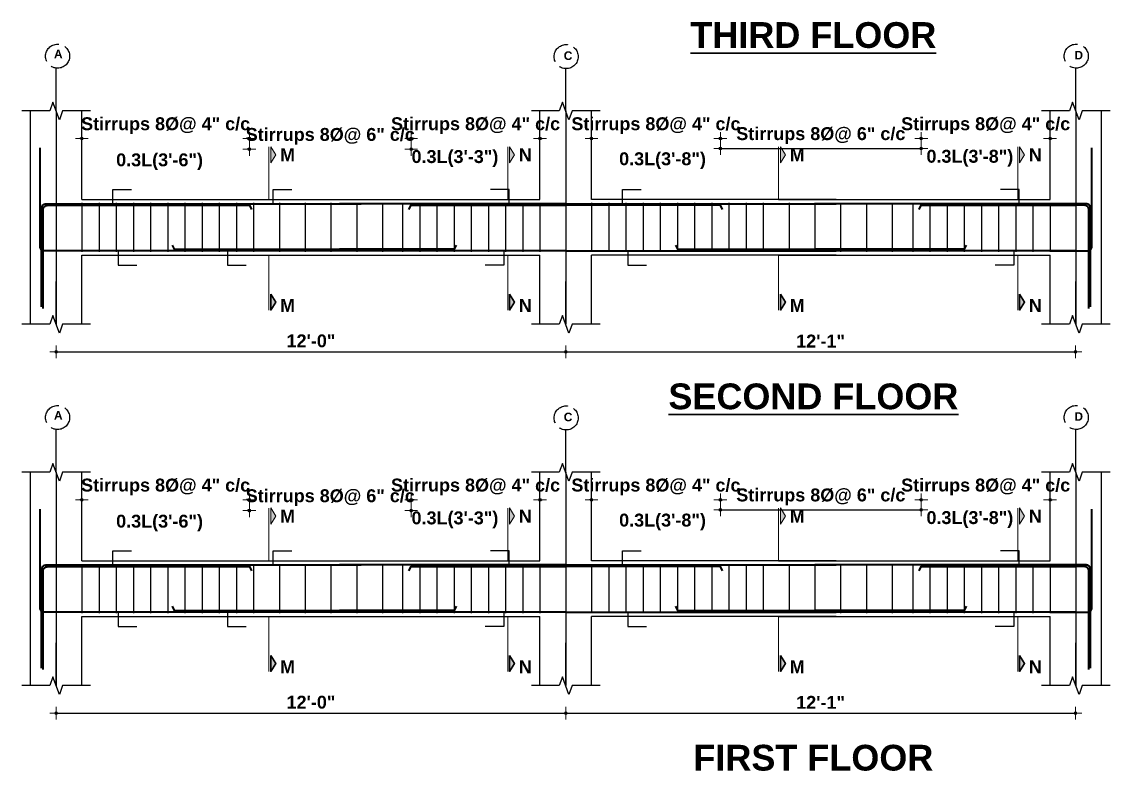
# Model space of a CAD drawing. Header units: inches. Extents: x -12073856 to 12321241, y -1226296 to 1319224.
# Drawn here: x 125671 to 126178, y 45756 to 46102 of the extents above; entities that cross this region are included whole.
import ezdxf
from ezdxf.enums import TextEntityAlignment as Align

# ---------------------------------------------------------------- set-up
doc = ezdxf.new("R2010")
doc.units = ezdxf.units.IN
doc.header["$MEASUREMENT"] = 0
doc.header["$PDMODE"] = 35
doc.linetypes.add('ACAD_ISO02W100', pattern=[15, 12, -3])
for name, color, linetype, lineweight in [('BAR', 5, 'Continuous', 40), ('Dimension', 130, 'Continuous', 9), ('Hatch', 9, 'Continuous', 9), ('HATCH1', 4, 'ACAD_ISO02W100', 13), ('TEXT', 255, 'Continuous', 35)]:
    doc.layers.add(name, color=color, linetype=linetype, lineweight=lineweight)
doc.layers.add('STIRRUP', color=10, linetype='Continuous')
doc.styles.add('1.8 str', font='times.ttf', dxfattribs={"width": 0.8, "height": 6})
doc.styles.add('STYLE1', font='arialbd.ttf')
doc.dimstyles.new('1.4', dxfattribs={"dimscale": 0, "dimtxt": 6, "dimasz": 0.5, "dimexe": 2, "dimexo": 9, "dimgap": 2, "dimtad": 1, "dimdec": 0, "dimlfac": 0.5, "dimzin": 3, "dimdsep": 46, "dimlunit": 4, "dimtxsty": '1.8 str', "dimblk": 'DIM', "dimcen": 3, "dimdle": 3, "dimse1": 1, "dimse2": 1, "dimclrd": 256, "dimclre": 256, "dimclrt": 7, "dimadec": 1, "dimazin": 2, "dimtfac": 1, "dimtdec": 0, "dimtix": 1, "dimtofl": 0, "dimtmove": 2, "dimatfit": 3, "dimldrblk": 'ARROW', "dimfxl": 2, "dimfrac": 2, "dimtolj": 2, "dimtzin": 0, "dimarcsym": 0})

# ---------------------------------------------------------------- blocks, each defined once
blk = doc.blocks.new('DIM')
at = {"layer": 'Dimension'}
h = blk.add_hatch(color=256, dxfattribs=at)
h.paths.add_polyline_path([(0, 1.3), (0, 0), (1.3, 0, 0.414214)])
h.paths.add_polyline_path([(1.3, 0), (0, 0), (0, -1.3, 0.414214)])
h.paths.add_polyline_path([(0, 0), (-1.3, 0, 0.414214), (0, -1.3)])
h.paths.add_polyline_path([(0, 1.3, 0.414214), (-1.3, 0), (0, 0)])
for p, q in [((-6, 0), (6, 0)), ((0, 6), (0, -6))]:
    blk.add_line(p, q, dxfattribs=at)
blk.add_circle((0, 0), 1.28, dxfattribs=at)
blk = doc.blocks.new('*D958')
at = {"layer": 'Defpoints', "color": 0, "ltscale": 10, "transparency": 16777216}
for p in [(125777.27, 45879.11), (125699.27, 45867.14), (125777.27, 45862.57)]:
    blk.add_point(p, dxfattribs=at)
at = {"layer": 'Dimension', "lineweight": -2, "ltscale": 10, "transparency": 16777216}
for p, q in [((125698.77, 45879.11), (125698.27, 45879.11)), ((125777.77, 45879.11), (125778.27, 45879.11))]:
    blk.add_line(p, q, dxfattribs=at)
at = {"layer": 'Dimension', "lineweight": -2, "ltscale": 10, "transparency": 16777216, "xscale": 0.5, "yscale": 0.5, "zscale": 0.5}
blk.add_blockref('DIM', (125699.27, 45879.11), dxfattribs=at)
at = {"layer": 'Dimension', "lineweight": -2, "ltscale": 10, "transparency": 16777216, "xscale": 0.5, "yscale": 0.5, "zscale": 0.5, "rotation": 180}
blk.add_blockref('DIM', (125777.27, 45879.11), dxfattribs=at)
at = {"layer": 'Dimension', "color": 7, "ltscale": 10, "transparency": 16777216, "insert": (125738.27, 45885.14), "char_height": 6, "attachment_point": 5, "style": 'STYLE1'}
blk.add_mtext('\\A2;Stirrups 8%%C@ 4" c/c', dxfattribs=at)
blk = doc.blocks.new('ARROW')
at = {"layer": 'Hatch'}
h = blk.add_hatch(color=256, dxfattribs=at)
h.dxf.hatch_style = 1
h.paths.add_polyline_path([(12191115.8, -1270860.1), (12191485.4, -1270660.1), (12191115.8, -1270660.1)])
for p, q in [((12191115.8, -1270860.1), (12191115.8, -1270060.1)), ((12191015.8, -1270160.1), (12196382.9, -1270160.1)), ((12191485.4, -1270660.1), (12190746.1, -1270660.1)), ((12190746.1, -1270660.1), (12191115.8, -1270860.1)), ((12191485.4, -1270660.1), (12191115.8, -1270860.1))]:
    blk.add_line(p, q, dxfattribs=at)
blk = doc.blocks.new('*D959')
at = {"layer": 'Defpoints', "color": 0, "ltscale": 10, "transparency": 16777216}
for p in [(125852.62, 45874.13), (125777.27, 45857.59), (125852.62, 45843.08)]:
    blk.add_point(p, dxfattribs=at)
at = {"layer": 'Dimension', "lineweight": -2, "ltscale": 10, "transparency": 16777216}
for p, q in [((125776.77, 45874.13), (125776.27, 45874.13)), ((125853.12, 45874.13), (125853.62, 45874.13))]:
    blk.add_line(p, q, dxfattribs=at)
at = {"layer": 'Dimension', "lineweight": -2, "ltscale": 10, "transparency": 16777216, "xscale": 0.5, "yscale": 0.5, "zscale": 0.5}
blk.add_blockref('DIM', (125777.27, 45874.13), dxfattribs=at)
at = {"layer": 'Dimension', "lineweight": -2, "ltscale": 10, "transparency": 16777216, "xscale": 0.5, "yscale": 0.5, "zscale": 0.5, "rotation": 180}
blk.add_blockref('DIM', (125852.62, 45874.13), dxfattribs=at)
at = {"layer": 'Dimension', "color": 7, "ltscale": 10, "transparency": 16777216, "insert": (125814.95, 45880.16), "char_height": 6, "attachment_point": 5, "style": 'STYLE1'}
blk.add_mtext('\\A2;Stirrups 8%%C@ 6" c/c', dxfattribs=at)
blk = doc.blocks.new('*D960')
at = {"layer": 'Defpoints', "color": 0, "ltscale": 10, "transparency": 16777216}
for p in [(125912.62, 45879.11), (125912.62, 45865.57), (125852.62, 45848.06)]:
    blk.add_point(p, dxfattribs=at)
at = {"layer": 'Dimension', "lineweight": -2, "ltscale": 10, "transparency": 16777216}
for p, q in [((125852.12, 45879.11), (125851.62, 45879.11)), ((125913.12, 45879.11), (125913.62, 45879.11))]:
    blk.add_line(p, q, dxfattribs=at)
at = {"layer": 'Dimension', "lineweight": -2, "ltscale": 10, "transparency": 16777216, "xscale": 0.5, "yscale": 0.5, "zscale": 0.5}
blk.add_blockref('DIM', (125852.62, 45879.11), dxfattribs=at)
at = {"layer": 'Dimension', "lineweight": -2, "ltscale": 10, "transparency": 16777216, "xscale": 0.5, "yscale": 0.5, "zscale": 0.5, "rotation": 180}
blk.add_blockref('DIM', (125912.62, 45879.11), dxfattribs=at)
at = {"layer": 'Dimension', "color": 7, "ltscale": 10, "transparency": 16777216, "insert": (125882.62, 45885.14), "char_height": 6, "attachment_point": 5, "style": 'STYLE1'}
blk.add_mtext('\\A2;Stirrups 8%%C@ 4" c/c', dxfattribs=at)
blk = doc.blocks.new('*D961')
at = {"layer": 'Defpoints', "color": 0, "ltscale": 10, "transparency": 16777216}
for p in [(125936.62, 45879.11), (125936.62, 45865.57), (125996.62, 45848.06)]:
    blk.add_point(p, dxfattribs=at)
at = {"layer": 'Dimension', "lineweight": -2, "ltscale": 10, "transparency": 16777216}
for p, q in [((125936.12, 45879.11), (125935.62, 45879.11)), ((125997.12, 45879.11), (125997.62, 45879.11))]:
    blk.add_line(p, q, dxfattribs=at)
at = {"layer": 'Dimension', "lineweight": -2, "ltscale": 10, "transparency": 16777216, "xscale": 0.5, "yscale": 0.5, "zscale": 0.5}
blk.add_blockref('DIM', (125936.62, 45879.11), dxfattribs=at)
at = {"layer": 'Dimension', "lineweight": -2, "ltscale": 10, "transparency": 16777216, "xscale": 0.5, "yscale": 0.5, "zscale": 0.5, "rotation": 180}
blk.add_blockref('DIM', (125996.62, 45879.11), dxfattribs=at)
at = {"layer": 'Dimension', "color": 7, "ltscale": 10, "transparency": 16777216, "insert": (125966.62, 45885.14), "char_height": 6, "attachment_point": 5, "style": 'STYLE1'}
blk.add_mtext('\\A2;Stirrups 8%%C@ 4" c/c', dxfattribs=at)
blk = doc.blocks.new('*D962')
at = {"layer": 'Defpoints', "color": 0, "ltscale": 10, "transparency": 16777216}
for p in [(126150.19, 45879.11), (126150.19, 45865.57), (126090.19, 45848.06)]:
    blk.add_point(p, dxfattribs=at)
at = {"layer": 'Dimension', "lineweight": -2, "ltscale": 10, "transparency": 16777216}
for p, q in [((126089.69, 45879.11), (126089.19, 45879.11)), ((126150.69, 45879.11), (126151.19, 45879.11))]:
    blk.add_line(p, q, dxfattribs=at)
at = {"layer": 'Dimension', "lineweight": -2, "ltscale": 10, "transparency": 16777216, "xscale": 0.5, "yscale": 0.5, "zscale": 0.5}
blk.add_blockref('DIM', (126090.19, 45879.11), dxfattribs=at)
at = {"layer": 'Dimension', "lineweight": -2, "ltscale": 10, "transparency": 16777216, "xscale": 0.5, "yscale": 0.5, "zscale": 0.5, "rotation": 180}
blk.add_blockref('DIM', (126150.19, 45879.11), dxfattribs=at)
at = {"layer": 'Dimension', "color": 7, "ltscale": 10, "transparency": 16777216, "insert": (126120.19, 45885.14), "char_height": 6, "attachment_point": 5, "style": 'STYLE1'}
blk.add_mtext('\\A2;Stirrups 8%%C@ 4" c/c', dxfattribs=at)
blk = doc.blocks.new('*D963')
at = {"layer": 'Defpoints', "color": 0, "ltscale": 10, "transparency": 16777216}
for p in [(126090.19, 45874.51), (125996.62, 45843.08), (126090.19, 45843.08)]:
    blk.add_point(p, dxfattribs=at)
at = {"layer": 'Dimension', "lineweight": -2, "ltscale": 10, "transparency": 16777216}
blk.add_line((125997.12, 45874.51), (126089.69, 45874.51), dxfattribs=at)
at = {"layer": 'Dimension', "lineweight": -2, "ltscale": 10, "transparency": 16777216, "xscale": 0.5, "yscale": 0.5, "zscale": 0.5, "rotation": 180}
blk.add_blockref('DIM', (125996.62, 45874.51), dxfattribs=at)
at = {"layer": 'Dimension', "lineweight": -2, "ltscale": 10, "transparency": 16777216, "xscale": 0.5, "yscale": 0.5, "zscale": 0.5}
blk.add_blockref('DIM', (126090.19, 45874.51), dxfattribs=at)
at = {"layer": 'Dimension', "color": 7, "ltscale": 10, "transparency": 16777216, "insert": (126043.41, 45880.53), "char_height": 6, "attachment_point": 5, "style": 'STYLE1'}
blk.add_mtext('\\A2;Stirrups 8%%C@ 6" c/c', dxfattribs=at)
blk = doc.blocks.new('*D964')
at = {"layer": 'Defpoints', "color": 0, "ltscale": 10, "transparency": 16777216}
for p in [(125924.62, 45792.62), (126161.98, 45792.62), (126161.98, 45779.81)]:
    blk.add_point(p, dxfattribs=at)
at = {"layer": 'Dimension', "lineweight": -2, "ltscale": 10, "transparency": 16777216}
blk.add_line((125925.12, 45779.81), (126161.48, 45779.81), dxfattribs=at)
at = {"layer": 'Dimension', "lineweight": -2, "ltscale": 10, "transparency": 16777216, "xscale": 0.5, "yscale": 0.5, "zscale": 0.5, "rotation": 180}
blk.add_blockref('DIM', (125924.62, 45779.81), dxfattribs=at)
at = {"layer": 'Dimension', "lineweight": -2, "ltscale": 10, "transparency": 16777216, "xscale": 0.5, "yscale": 0.5, "zscale": 0.5}
blk.add_blockref('DIM', (126161.98, 45779.81), dxfattribs=at)
at = {"layer": 'Dimension', "color": 7, "ltscale": 10, "transparency": 16777216, "insert": (126043.3, 45784.82), "char_height": 6, "attachment_point": 5, "style": 'STYLE1'}
blk.add_mtext('\\A2;12\'-1"', dxfattribs=at)
blk = doc.blocks.new('*D965')
at = {"layer": 'Defpoints', "color": 0, "ltscale": 10, "transparency": 16777216}
for p in [(125777.27, 46047.41), (125699.27, 46035.43), (125777.27, 46030.86)]:
    blk.add_point(p, dxfattribs=at)
at = {"layer": 'Dimension', "lineweight": -2, "ltscale": 10, "transparency": 16777216}
for p, q in [((125698.77, 46047.41), (125698.27, 46047.41)), ((125777.77, 46047.41), (125778.27, 46047.41))]:
    blk.add_line(p, q, dxfattribs=at)
at = {"layer": 'Dimension', "lineweight": -2, "ltscale": 10, "transparency": 16777216, "xscale": 0.5, "yscale": 0.5, "zscale": 0.5}
blk.add_blockref('DIM', (125699.27, 46047.41), dxfattribs=at)
at = {"layer": 'Dimension', "lineweight": -2, "ltscale": 10, "transparency": 16777216, "xscale": 0.5, "yscale": 0.5, "zscale": 0.5, "rotation": 180}
blk.add_blockref('DIM', (125777.27, 46047.41), dxfattribs=at)
at = {"layer": 'Dimension', "color": 7, "ltscale": 10, "transparency": 16777216, "insert": (125738.27, 46053.43), "char_height": 6, "attachment_point": 5, "style": 'STYLE1'}
blk.add_mtext('\\A2;Stirrups 8%%C@ 4" c/c', dxfattribs=at)
blk = doc.blocks.new('*D966')
at = {"layer": 'Defpoints', "color": 0, "ltscale": 10, "transparency": 16777216}
for p in [(125852.62, 46042.43), (125777.27, 46025.88), (125852.62, 46011.37)]:
    blk.add_point(p, dxfattribs=at)
at = {"layer": 'Dimension', "lineweight": -2, "ltscale": 10, "transparency": 16777216}
for p, q in [((125776.77, 46042.43), (125776.27, 46042.43)), ((125853.12, 46042.43), (125853.62, 46042.43))]:
    blk.add_line(p, q, dxfattribs=at)
at = {"layer": 'Dimension', "lineweight": -2, "ltscale": 10, "transparency": 16777216, "xscale": 0.5, "yscale": 0.5, "zscale": 0.5}
blk.add_blockref('DIM', (125777.27, 46042.43), dxfattribs=at)
at = {"layer": 'Dimension', "lineweight": -2, "ltscale": 10, "transparency": 16777216, "xscale": 0.5, "yscale": 0.5, "zscale": 0.5, "rotation": 180}
blk.add_blockref('DIM', (125852.62, 46042.43), dxfattribs=at)
at = {"layer": 'Dimension', "color": 7, "ltscale": 10, "transparency": 16777216, "insert": (125814.95, 46048.45), "char_height": 6, "attachment_point": 5, "style": 'STYLE1'}
blk.add_mtext('\\A2;Stirrups 8%%C@ 6" c/c', dxfattribs=at)
blk = doc.blocks.new('*D967')
at = {"layer": 'Defpoints', "color": 0, "ltscale": 10, "transparency": 16777216}
for p in [(125912.62, 46047.41), (125912.62, 46033.86), (125852.62, 46016.35)]:
    blk.add_point(p, dxfattribs=at)
at = {"layer": 'Dimension', "lineweight": -2, "ltscale": 10, "transparency": 16777216}
for p, q in [((125852.12, 46047.41), (125851.62, 46047.41)), ((125913.12, 46047.41), (125913.62, 46047.41))]:
    blk.add_line(p, q, dxfattribs=at)
at = {"layer": 'Dimension', "lineweight": -2, "ltscale": 10, "transparency": 16777216, "xscale": 0.5, "yscale": 0.5, "zscale": 0.5}
blk.add_blockref('DIM', (125852.62, 46047.41), dxfattribs=at)
at = {"layer": 'Dimension', "lineweight": -2, "ltscale": 10, "transparency": 16777216, "xscale": 0.5, "yscale": 0.5, "zscale": 0.5, "rotation": 180}
blk.add_blockref('DIM', (125912.62, 46047.41), dxfattribs=at)
at = {"layer": 'Dimension', "color": 7, "ltscale": 10, "transparency": 16777216, "insert": (125882.62, 46053.43), "char_height": 6, "attachment_point": 5, "style": 'STYLE1'}
blk.add_mtext('\\A2;Stirrups 8%%C@ 4" c/c', dxfattribs=at)
blk = doc.blocks.new('*D968')
at = {"layer": 'Defpoints', "color": 0, "ltscale": 10, "transparency": 16777216}
for p in [(125936.62, 46047.41), (125936.62, 46033.86), (125996.62, 46016.35)]:
    blk.add_point(p, dxfattribs=at)
at = {"layer": 'Dimension', "lineweight": -2, "ltscale": 10, "transparency": 16777216}
for p, q in [((125936.12, 46047.41), (125935.62, 46047.41)), ((125997.12, 46047.41), (125997.62, 46047.41))]:
    blk.add_line(p, q, dxfattribs=at)
at = {"layer": 'Dimension', "lineweight": -2, "ltscale": 10, "transparency": 16777216, "xscale": 0.5, "yscale": 0.5, "zscale": 0.5}
blk.add_blockref('DIM', (125936.62, 46047.41), dxfattribs=at)
at = {"layer": 'Dimension', "lineweight": -2, "ltscale": 10, "transparency": 16777216, "xscale": 0.5, "yscale": 0.5, "zscale": 0.5, "rotation": 180}
blk.add_blockref('DIM', (125996.62, 46047.41), dxfattribs=at)
at = {"layer": 'Dimension', "color": 7, "ltscale": 10, "transparency": 16777216, "insert": (125966.62, 46053.43), "char_height": 6, "attachment_point": 5, "style": 'STYLE1'}
blk.add_mtext('\\A2;Stirrups 8%%C@ 4" c/c', dxfattribs=at)
blk = doc.blocks.new('*D969')
at = {"layer": 'Defpoints', "color": 0, "ltscale": 10, "transparency": 16777216}
for p in [(126150.19, 46047.41), (126150.19, 46033.86), (126090.19, 46016.35)]:
    blk.add_point(p, dxfattribs=at)
at = {"layer": 'Dimension', "lineweight": -2, "ltscale": 10, "transparency": 16777216}
for p, q in [((126089.69, 46047.41), (126089.19, 46047.41)), ((126150.69, 46047.41), (126151.19, 46047.41))]:
    blk.add_line(p, q, dxfattribs=at)
at = {"layer": 'Dimension', "lineweight": -2, "ltscale": 10, "transparency": 16777216, "xscale": 0.5, "yscale": 0.5, "zscale": 0.5}
blk.add_blockref('DIM', (126090.19, 46047.41), dxfattribs=at)
at = {"layer": 'Dimension', "lineweight": -2, "ltscale": 10, "transparency": 16777216, "xscale": 0.5, "yscale": 0.5, "zscale": 0.5, "rotation": 180}
blk.add_blockref('DIM', (126150.19, 46047.41), dxfattribs=at)
at = {"layer": 'Dimension', "color": 7, "ltscale": 10, "transparency": 16777216, "insert": (126120.19, 46053.43), "char_height": 6, "attachment_point": 5, "style": 'STYLE1'}
blk.add_mtext('\\A2;Stirrups 8%%C@ 4" c/c', dxfattribs=at)
blk = doc.blocks.new('*D970')
at = {"layer": 'Defpoints', "color": 0, "ltscale": 10, "transparency": 16777216}
for p in [(126090.19, 46042.8), (125996.62, 46011.37), (126090.19, 46011.37)]:
    blk.add_point(p, dxfattribs=at)
at = {"layer": 'Dimension', "lineweight": -2, "ltscale": 10, "transparency": 16777216}
blk.add_line((125997.12, 46042.8), (126089.69, 46042.8), dxfattribs=at)
at = {"layer": 'Dimension', "lineweight": -2, "ltscale": 10, "transparency": 16777216, "xscale": 0.5, "yscale": 0.5, "zscale": 0.5, "rotation": 180}
blk.add_blockref('DIM', (125996.62, 46042.8), dxfattribs=at)
at = {"layer": 'Dimension', "lineweight": -2, "ltscale": 10, "transparency": 16777216, "xscale": 0.5, "yscale": 0.5, "zscale": 0.5}
blk.add_blockref('DIM', (126090.19, 46042.8), dxfattribs=at)
at = {"layer": 'Dimension', "color": 7, "ltscale": 10, "transparency": 16777216, "insert": (126043.41, 46048.82), "char_height": 6, "attachment_point": 5, "style": 'STYLE1'}
blk.add_mtext('\\A2;Stirrups 8%%C@ 6" c/c', dxfattribs=at)
blk = doc.blocks.new('*D971')
at = {"layer": 'Defpoints', "color": 0, "ltscale": 10, "transparency": 16777216}
for p in [(125924.62, 45960.91), (126161.98, 45960.91), (126161.98, 45948.1)]:
    blk.add_point(p, dxfattribs=at)
at = {"layer": 'Dimension', "lineweight": -2, "ltscale": 10, "transparency": 16777216}
blk.add_line((125925.12, 45948.1), (126161.48, 45948.1), dxfattribs=at)
at = {"layer": 'Dimension', "lineweight": -2, "ltscale": 10, "transparency": 16777216, "xscale": 0.5, "yscale": 0.5, "zscale": 0.5, "rotation": 180}
blk.add_blockref('DIM', (125924.62, 45948.1), dxfattribs=at)
at = {"layer": 'Dimension', "lineweight": -2, "ltscale": 10, "transparency": 16777216, "xscale": 0.5, "yscale": 0.5, "zscale": 0.5}
blk.add_blockref('DIM', (126161.98, 45948.1), dxfattribs=at)
at = {"layer": 'Dimension', "color": 7, "ltscale": 10, "transparency": 16777216, "insert": (126043.3, 45953.11), "char_height": 6, "attachment_point": 5, "style": 'STYLE1'}
blk.add_mtext('\\A2;12\'-1"', dxfattribs=at)
blk = doc.blocks.new('*D976')
at = {"layer": 'Defpoints', "color": 0, "ltscale": 10, "transparency": 16777216}
for p in [(125687.27, 45792.62), (125924.62, 45792.62), (125924.62, 45779.81)]:
    blk.add_point(p, dxfattribs=at)
at = {"layer": 'Dimension', "lineweight": -2, "ltscale": 10, "transparency": 16777216}
blk.add_line((125687.77, 45779.81), (125924.12, 45779.81), dxfattribs=at)
at = {"layer": 'Dimension', "lineweight": -2, "ltscale": 10, "transparency": 16777216, "xscale": 0.5, "yscale": 0.5, "zscale": 0.5, "rotation": 180}
blk.add_blockref('DIM', (125687.27, 45779.81), dxfattribs=at)
at = {"layer": 'Dimension', "lineweight": -2, "ltscale": 10, "transparency": 16777216, "xscale": 0.5, "yscale": 0.5, "zscale": 0.5}
blk.add_blockref('DIM', (125924.62, 45779.81), dxfattribs=at)
at = {"layer": 'Dimension', "color": 7, "ltscale": 10, "transparency": 16777216, "insert": (125805.95, 45784.87), "char_height": 6, "attachment_point": 5, "style": 'STYLE1'}
blk.add_mtext('\\A2;12\'-0"', dxfattribs=at)
blk = doc.blocks.new('*D977')
at = {"layer": 'Defpoints', "color": 0, "ltscale": 10, "transparency": 16777216}
for p in [(125924.62, 45792.62), (126161.98, 45792.62), (126161.98, 45779.81)]:
    blk.add_point(p, dxfattribs=at)
at = {"layer": 'Dimension', "lineweight": -2, "ltscale": 10, "transparency": 16777216}
blk.add_line((125925.12, 45779.81), (126161.48, 45779.81), dxfattribs=at)
at = {"layer": 'Dimension', "lineweight": -2, "ltscale": 10, "transparency": 16777216, "xscale": 0.5, "yscale": 0.5, "zscale": 0.5, "rotation": 180}
blk.add_blockref('DIM', (125924.62, 45779.81), dxfattribs=at)
at = {"layer": 'Dimension', "lineweight": -2, "ltscale": 10, "transparency": 16777216, "xscale": 0.5, "yscale": 0.5, "zscale": 0.5}
blk.add_blockref('DIM', (126161.98, 45779.81), dxfattribs=at)
at = {"layer": 'Dimension', "color": 7, "ltscale": 10, "transparency": 16777216, "insert": (126043.3, 45784.82), "char_height": 6, "attachment_point": 5, "style": 'STYLE1'}
blk.add_mtext('\\A2;12\'-1"', dxfattribs=at)
blk = doc.blocks.new('*D978')
at = {"layer": 'Defpoints', "color": 0, "ltscale": 10, "transparency": 16777216}
for p in [(125687.27, 45960.91), (125924.62, 45960.91), (125924.62, 45948.1)]:
    blk.add_point(p, dxfattribs=at)
at = {"layer": 'Dimension', "lineweight": -2, "ltscale": 10, "transparency": 16777216}
blk.add_line((125687.77, 45948.1), (125924.12, 45948.1), dxfattribs=at)
at = {"layer": 'Dimension', "lineweight": -2, "ltscale": 10, "transparency": 16777216, "xscale": 0.5, "yscale": 0.5, "zscale": 0.5, "rotation": 180}
blk.add_blockref('DIM', (125687.27, 45948.1), dxfattribs=at)
at = {"layer": 'Dimension', "lineweight": -2, "ltscale": 10, "transparency": 16777216, "xscale": 0.5, "yscale": 0.5, "zscale": 0.5}
blk.add_blockref('DIM', (125924.62, 45948.1), dxfattribs=at)
at = {"layer": 'Dimension', "color": 7, "ltscale": 10, "transparency": 16777216, "insert": (125805.95, 45953.16), "char_height": 6, "attachment_point": 5, "style": 'STYLE1'}
blk.add_mtext('\\A2;12\'-0"', dxfattribs=at)
blk = doc.blocks.new('*D979')
at = {"layer": 'Defpoints', "color": 0, "ltscale": 10, "transparency": 16777216}
for p in [(125924.62, 45960.91), (126161.98, 45960.91), (126161.98, 45948.1)]:
    blk.add_point(p, dxfattribs=at)
at = {"layer": 'Dimension', "lineweight": -2, "ltscale": 10, "transparency": 16777216}
blk.add_line((125925.12, 45948.1), (126161.48, 45948.1), dxfattribs=at)
at = {"layer": 'Dimension', "lineweight": -2, "ltscale": 10, "transparency": 16777216, "xscale": 0.5, "yscale": 0.5, "zscale": 0.5, "rotation": 180}
blk.add_blockref('DIM', (125924.62, 45948.1), dxfattribs=at)
at = {"layer": 'Dimension', "lineweight": -2, "ltscale": 10, "transparency": 16777216, "xscale": 0.5, "yscale": 0.5, "zscale": 0.5}
blk.add_blockref('DIM', (126161.98, 45948.1), dxfattribs=at)
at = {"layer": 'Dimension', "color": 7, "ltscale": 10, "transparency": 16777216, "insert": (126043.3, 45953.11), "char_height": 6, "attachment_point": 5, "style": 'STYLE1'}
blk.add_mtext('\\A2;12\'-1"', dxfattribs=at)

msp = doc.modelspace()

# ---------------------------------------------------------------- hatches: boundary and pattern name
at = {"layer": 'TEXT', "ltscale": 10}
for points in [[(125787.26, 46043.65), (125787.26, 46036.15), (125789.57, 46039.9)], [(125898.42, 46043.65), (125898.42, 46036.15), (125900.73, 46039.9)], [(126024.61, 46043.65), (126024.61, 46036.15), (126026.92, 46039.9)], [(126135.99, 46043.65), (126135.99, 46036.15), (126138.3, 46039.9)], [(125787.26, 45967.51), (125787.26, 45975.01), (125789.57, 45971.26)], [(125898.42, 45967.51), (125898.42, 45975.01), (125900.73, 45971.26)], [(126024.61, 45967.51), (126024.61, 45975.01), (126026.92, 45971.26)], [(126135.99, 45967.51), (126135.99, 45975.01), (126138.3, 45971.26)], [(125787.26, 45875.36), (125787.26, 45867.85), (125789.57, 45871.61)], [(125898.42, 45875.36), (125898.42, 45867.85), (125900.73, 45871.61)], [(126024.61, 45875.36), (126024.61, 45867.85), (126026.92, 45871.61)], [(126135.99, 45875.36), (126135.99, 45867.85), (126138.3, 45871.61)], [(125787.26, 45799.22), (125787.26, 45806.72), (125789.57, 45802.97)], [(125898.42, 45799.22), (125898.42, 45806.72), (125900.73, 45802.97)], [(126024.61, 45799.22), (126024.61, 45806.72), (126026.92, 45802.97)], [(126135.99, 45799.22), (126135.99, 45806.72), (126138.3, 45802.97)]]:
    msp.add_hatch(color=256, dxfattribs=at).paths.add_polyline_path(points)

# ---------------------------------------------------------------- linework, layer by layer
for p, q in [((125687.27, 46060.27), (125687.27, 46080.22)), ((125924.62, 46060.27), (125924.62, 46080.22)), ((126162.19, 46060.27), (126162.19, 46080.22)), ((125687.27, 46060.27), (125687.27, 45960.91)), ((125924.62, 46060.27), (125924.62, 45960.91)), ((126162.19, 46060.27), (126162.19, 45960.91)), ((125687.27, 45960.91), (125687.27, 45980.86)), ((125924.62, 45960.91), (125924.62, 45980.86)), ((126162.19, 45960.91), (126162.19, 45980.86)), ((125687.27, 45891.97), (125687.27, 45911.93)), ((125924.62, 45891.97), (125924.62, 45911.93)), ((126162.19, 45891.97), (126162.19, 45911.93)), ((125687.27, 45891.97), (125687.27, 45792.62)), ((125924.62, 45891.97), (125924.62, 45792.62)), ((126162.19, 45891.97), (126162.19, 45792.62)), ((125687.27, 45792.62), (125687.27, 45812.57)), ((125924.62, 45792.62), (125924.62, 45812.57)), ((126162.19, 45792.62), (126162.19, 45812.57))]:
    msp.add_line(p, q)
at = {"ltscale": 10}
for p, q in [((125675.27, 45993.1), (125675.27, 46060.27)), ((125699.27, 46019.1), (125699.27, 46060.27)), ((125912.62, 46019.1), (125912.62, 46060.27)), ((125936.62, 46019.1), (125936.62, 46060.27)), ((126150.19, 46019.1), (126150.19, 46060.27)), ((126174.19, 46016.35), (126174.19, 46060.27)), ((125699.27, 46019.1), (125813.27, 46019.1)), ((125788.31, 46019.1), (125912.62, 46019.1)), ((126050.62, 46019.1), (125936.62, 46019.1)), ((126023.76, 46019.1), (126150.19, 46019.1)), ((126174.19, 45960.91), (126174.19, 46016.35)), ((125675.27, 45960.91), (125675.27, 45993.1)), ((125699.27, 45960.91), (125699.27, 45993.1)), ((125699.27, 45993.1), (125813.27, 45993.1)), ((125786.41, 45993.1), (125912.62, 45993.1)), ((125912.62, 45960.91), (125912.62, 45993.1)), ((126050.62, 45993.1), (125936.62, 45993.1)), ((125936.62, 45960.91), (125936.62, 45993.1)), ((126023.76, 45993.1), (126150.19, 45993.1)), ((126150.19, 45960.91), (126150.19, 45993.1)), ((125675.27, 45824.81), (125675.27, 45891.97)), ((125699.27, 45850.81), (125699.27, 45891.97)), ((125912.62, 45850.81), (125912.62, 45891.97)), ((125936.62, 45850.81), (125936.62, 45891.97)), ((126150.19, 45850.81), (126150.19, 45891.97)), ((126174.19, 45848.06), (126174.19, 45891.97)), ((125699.27, 45850.81), (125897.57, 45850.81)), ((125819.27, 45850.81), (125912.62, 45850.81)), ((126050.62, 45850.81), (125936.62, 45850.81)), ((126023.76, 45850.81), (126150.19, 45850.81)), ((126174.19, 45792.62), (126174.19, 45848.06)), ((125675.27, 45792.62), (125675.27, 45824.81)), ((125699.27, 45792.62), (125699.27, 45824.81)), ((125699.27, 45824.81), (125895.79, 45824.81)), ((125819.27, 45824.81), (125912.62, 45824.81)), ((125912.62, 45792.62), (125912.62, 45824.81)), ((126050.62, 45824.81), (125936.62, 45824.81)), ((125936.62, 45792.62), (125936.62, 45824.81)), ((126023.76, 45824.81), (126150.19, 45824.81)), ((126150.19, 45792.62), (126150.19, 45824.81))]:
    msp.add_line(p, q, dxfattribs=at)
at = {"linetype": 'Continuous', "ltscale": 10}
for points in [[(125703.27, 46060.27), (125690.27, 46060.27), (125688.77, 46056.15), (125685.77, 46064.39), (125684.27, 46060.27), (125671.27, 46060.27)], [(125940.62, 46060.27), (125927.62, 46060.27), (125926.12, 46056.15), (125923.12, 46064.39), (125921.62, 46060.27), (125908.62, 46060.27)], [(126178.19, 46060.27), (126165.19, 46060.27), (126163.69, 46056.15), (126160.69, 46064.39), (126159.19, 46060.27), (126146.19, 46060.27)], [(125703.27, 45960.91), (125690.27, 45960.91), (125688.77, 45956.79), (125685.77, 45965.03), (125684.27, 45960.91), (125671.27, 45960.91)], [(125940.62, 45960.91), (125927.62, 45960.91), (125926.12, 45956.79), (125923.12, 45965.03), (125921.62, 45960.91), (125908.62, 45960.91)], [(126178.19, 45960.91), (126165.19, 45960.91), (126163.69, 45956.79), (126160.69, 45965.03), (126159.19, 45960.91), (126146.19, 45960.91)], [(125703.27, 45891.97), (125690.27, 45891.97), (125688.77, 45887.85), (125685.77, 45896.1), (125684.27, 45891.97), (125671.27, 45891.97)], [(125940.62, 45891.97), (125927.62, 45891.97), (125926.12, 45887.85), (125923.12, 45896.1), (125921.62, 45891.97), (125908.62, 45891.97)], [(126178.19, 45891.97), (126165.19, 45891.97), (126163.69, 45887.85), (126160.69, 45896.1), (126159.19, 45891.97), (126146.19, 45891.97)], [(125703.27, 45792.62), (125690.27, 45792.62), (125688.77, 45788.5), (125685.77, 45796.74), (125684.27, 45792.62), (125671.27, 45792.62)], [(125940.62, 45792.62), (125927.62, 45792.62), (125926.12, 45788.5), (125923.12, 45796.74), (125921.62, 45792.62), (125908.62, 45792.62)], [(126178.19, 45792.62), (126165.19, 45792.62), (126163.69, 45788.5), (126160.69, 45796.74), (126159.19, 45792.62), (126146.19, 45792.62)]]:
    msp.add_lwpolyline(points, dxfattribs=at)
at = {"layer": 'BAR', "ltscale": 10}
for p, q in [((125924.62, 46017.1), (125819.27, 46017.1)), ((125924.62, 46017.1), (126050.62, 46017.1)), ((126162.19, 46017.1), (126040.62, 46017.1)), ((125924.62, 45995.1), (125819.27, 45995.1)), ((125924.62, 45995.1), (126050.62, 45995.1)), ((126162.19, 45995.1), (126040.62, 45995.1)), ((125924.62, 45848.81), (125819.27, 45848.81)), ((125924.62, 45848.81), (126050.62, 45848.81)), ((126162.19, 45848.81), (126040.62, 45848.81)), ((125924.62, 45826.81), (125819.27, 45826.81)), ((125924.62, 45826.81), (126050.62, 45826.81)), ((126162.19, 45826.81), (126040.62, 45826.81))]:
    msp.add_line(p, q, dxfattribs=at)
for points in [[(125699.27, 45995.1), (125681.79, 45995.1, -0.414214), (125679.77, 45997.12), (125679.77, 46043.1)], [(126150.19, 45995.1), (126167.68, 45995.1, 0.414214), (126169.69, 45997.12), (126169.69, 46043.1)], [(125680.52, 45969.1), (125680.52, 46015.09, -0.414214), (125682.54, 46017.1), (125699.27, 46017.1)], [(125681.27, 45968.35), (125681.27, 46014.34, -0.414214), (125683.29, 46016.35), (125699.27, 46016.35)], [(126168.94, 45969.1), (126168.94, 46015.09, 0.414214), (126166.93, 46017.1), (126150.19, 46017.1)], [(126168.19, 45968.35), (126168.19, 46014.34, 0.414214), (126166.18, 46016.35), (126150.19, 46016.35)], [(125699.27, 45826.81), (125681.79, 45826.81, -0.414214), (125679.77, 45828.82), (125679.77, 45874.81)], [(126150.19, 45826.81), (126167.68, 45826.81, 0.414214), (126169.69, 45828.82), (126169.69, 45874.81)], [(125680.52, 45800.81), (125680.52, 45846.79, -0.414214), (125682.54, 45848.81), (125699.27, 45848.81)], [(125681.27, 45800.06), (125681.27, 45846.04, -0.414214), (125683.29, 45848.06), (125699.27, 45848.06)], [(126168.94, 45800.81), (126168.94, 45846.79, 0.414214), (126166.93, 45848.81), (126150.19, 45848.81)], [(126168.19, 45800.06), (126168.19, 45846.04, 0.414214), (126166.18, 45848.06), (126150.19, 45848.06)]]:
    msp.add_lwpolyline(points, format="xyb", dxfattribs=at)
for points in [[(125687.27, 46017.1), (125829.27, 46017.1)], [(125687.27, 46016.35), (125777.27, 46016.35), (125778.23, 46014.35)], [(125851.58, 46014.35), (125852.62, 46016.35), (125924.62, 46016.35)], [(125997.67, 46014.35), (125996.62, 46016.35), (125924.62, 46016.35)], [(126089.15, 46014.35), (126090.19, 46016.35), (126162.19, 46016.35)], [(125741.32, 45997.85), (125742.27, 45995.85), (125829.27, 45995.85)], [(125873.58, 45997.85), (125872.62, 45995.85), (125819.27, 45995.85)], [(125975.67, 45997.85), (125976.62, 45995.85), (126050.62, 45995.85)], [(126111.15, 45997.85), (126110.19, 45995.85), (126040.62, 45995.85)], [(125829.27, 45995.1), (125687.27, 45995.1)], [(125687.27, 45848.81), (125829.27, 45848.81)], [(125687.27, 45848.06), (125777.27, 45848.06), (125778.23, 45846.06)], [(125851.58, 45846.06), (125852.62, 45848.06), (125924.62, 45848.06)], [(125997.67, 45846.06), (125996.62, 45848.06), (125924.62, 45848.06)], [(126089.15, 45846.06), (126090.19, 45848.06), (126162.19, 45848.06)], [(125829.27, 45826.81), (125687.27, 45826.81)], [(125741.32, 45829.56), (125742.27, 45827.56), (125829.27, 45827.56)], [(125873.58, 45829.56), (125872.62, 45827.56), (125819.27, 45827.56)], [(125975.67, 45829.56), (125976.62, 45827.56), (126050.62, 45827.56)], [(126111.15, 45829.56), (126110.19, 45827.56), (126040.62, 45827.56)]]:
    msp.add_lwpolyline(points, dxfattribs=at)
at = {"layer": 'Dimension', "ltscale": 10}
for p, q in [((125786.41, 46019.1), (125786.41, 46043.6)), ((125897.57, 46019.1), (125897.57, 46043.6)), ((126023.76, 46019.1), (126023.76, 46043.6)), ((126135.13, 46019.1), (126135.13, 46043.6)), ((125786.41, 45967.56), (125786.41, 45993.1)), ((125897.57, 45967.56), (125897.57, 45993.1)), ((126023.76, 45967.56), (126023.76, 45993.1)), ((126135.13, 45967.56), (126135.13, 45993.1)), ((125786.41, 45850.81), (125786.41, 45875.31)), ((125897.57, 45850.81), (125897.57, 45875.31)), ((126023.76, 45850.81), (126023.76, 45875.31)), ((126135.13, 45850.81), (126135.13, 45875.31)), ((125786.41, 45799.27), (125786.41, 45824.81)), ((125897.57, 45799.27), (125897.57, 45824.81)), ((126023.76, 45799.27), (126023.76, 45824.81)), ((126135.13, 45799.27), (126135.13, 45824.81))]:
    msp.add_line(p, q, dxfattribs=at)
for points in [[(125787.26, 46036.15), (125787.26, 46043.65), (125789.57, 46039.9), (125787.26, 46036.15)], [(125898.42, 46036.15), (125898.42, 46043.65), (125900.73, 46039.9), (125898.42, 46036.15)], [(126024.61, 46036.15), (126024.61, 46043.65), (126026.92, 46039.9), (126024.61, 46036.15)], [(126135.99, 46036.15), (126135.99, 46043.65), (126138.3, 46039.9), (126135.99, 46036.15)], [(125787.26, 45867.85), (125787.26, 45875.36), (125789.57, 45871.61), (125787.26, 45867.85)], [(125898.42, 45867.85), (125898.42, 45875.36), (125900.73, 45871.61), (125898.42, 45867.85)], [(126024.61, 45867.85), (126024.61, 45875.36), (126026.92, 45871.61), (126024.61, 45867.85)], [(126135.99, 45867.85), (126135.99, 45875.36), (126138.3, 45871.61), (126135.99, 45867.85)]]:
    msp.add_lwpolyline(points, dxfattribs=at)
at = {"layer": 'HATCH1', "lineweight": 25}
for centre in [(125687.95, 46085.79), (125924.79, 46085.59), (126162.36, 46085.82), (125687.95, 45917.5), (125924.79, 45917.3), (126162.36, 45917.52)]:
    msp.add_circle(centre, 5.6, dxfattribs=at)
at = {"layer": 'STIRRUP'}
for p, q in [((125699.27, 46017.5), (125699.27, 45994.7)), ((125707.27, 46017.5), (125707.27, 45994.7)), ((125715.27, 46017.5), (125715.27, 45994.7)), ((125723.27, 46017.5), (125723.27, 45994.7)), ((125731.27, 46017.5), (125731.27, 45994.7)), ((125739.27, 46017.5), (125739.27, 45994.7)), ((125747.27, 46017.5), (125747.27, 45994.7)), ((125755.27, 46017.5), (125755.27, 45994.7)), ((125763.27, 46017.5), (125763.27, 45994.7)), ((125771.27, 46017.5), (125771.27, 45994.7)), ((125779.27, 46017.5), (125779.27, 45994.7)), ((125791.27, 46017.5), (125791.27, 45994.7)), ((125803.27, 46017.5), (125803.27, 45994.7)), ((125815.27, 46017.5), (125815.27, 45994.7)), ((125827.27, 46017.5), (125827.27, 45994.7)), ((125839.27, 46017.5), (125839.27, 45994.7)), ((125848.62, 46017.5), (125848.62, 45994.7)), ((125856.62, 46017.5), (125856.62, 45994.7)), ((125864.62, 46017.5), (125864.62, 45994.7)), ((125872.62, 46017.5), (125872.62, 45994.7)), ((125880.62, 46017.5), (125880.62, 45994.7)), ((125888.62, 46017.5), (125888.62, 45994.7)), ((125896.62, 46017.5), (125896.62, 45994.7)), ((125904.62, 46017.5), (125904.62, 45994.7)), ((125912.62, 46017.5), (125912.62, 45994.7)), ((125936.62, 46017.5), (125936.62, 45994.7)), ((125944.62, 46017.5), (125944.62, 45994.7)), ((125952.62, 46017.5), (125952.62, 45994.7)), ((125960.62, 46017.5), (125960.62, 45994.7)), ((125968.62, 46017.5), (125968.62, 45994.7)), ((125976.62, 46017.5), (125976.62, 45994.7)), ((125984.62, 46017.5), (125984.62, 45994.7)), ((125992.62, 46017.5), (125992.62, 45994.7)), ((126000.62, 46017.5), (126000.62, 45994.7)), ((126008.62, 46017.5), (126008.62, 45994.7)), ((126016.62, 46017.5), (126016.62, 45994.7)), ((126028.62, 46017.5), (126028.62, 45994.7)), ((126040.62, 46017.5), (126040.62, 45994.7)), ((126052.62, 46017.5), (126052.62, 45994.7)), ((126064.62, 46017.5), (126064.62, 45994.7)), ((126076.62, 46017.5), (126076.62, 45994.7)), ((126086.19, 46017.5), (126086.19, 45994.7)), ((126094.19, 46017.5), (126094.19, 45994.7)), ((126102.19, 46017.5), (126102.19, 45994.7)), ((126110.19, 46017.5), (126110.19, 45994.7)), ((126118.19, 46017.5), (126118.19, 45994.7)), ((126126.19, 46017.5), (126126.19, 45994.7)), ((126134.19, 46017.5), (126134.19, 45994.7)), ((126142.19, 46017.5), (126142.19, 45994.7)), ((126150.19, 46017.5), (126150.19, 45994.7)), ((125699.27, 45849.21), (125699.27, 45826.41)), ((125707.27, 45849.21), (125707.27, 45826.41)), ((125715.27, 45849.21), (125715.27, 45826.41)), ((125723.27, 45849.21), (125723.27, 45826.41)), ((125731.27, 45849.21), (125731.27, 45826.41)), ((125739.27, 45849.21), (125739.27, 45826.41)), ((125747.27, 45849.21), (125747.27, 45826.41)), ((125755.27, 45849.21), (125755.27, 45826.41)), ((125763.27, 45849.21), (125763.27, 45826.41)), ((125771.27, 45849.21), (125771.27, 45826.41)), ((125779.27, 45849.21), (125779.27, 45826.41)), ((125791.27, 45849.21), (125791.27, 45826.41)), ((125803.27, 45849.21), (125803.27, 45826.41)), ((125815.27, 45849.21), (125815.27, 45826.41)), ((125827.27, 45849.21), (125827.27, 45826.41)), ((125839.27, 45849.21), (125839.27, 45826.41)), ((125848.62, 45849.21), (125848.62, 45826.41)), ((125856.62, 45849.21), (125856.62, 45826.41)), ((125864.62, 45849.21), (125864.62, 45826.41)), ((125872.62, 45849.21), (125872.62, 45826.41)), ((125880.62, 45849.21), (125880.62, 45826.41)), ((125888.62, 45849.21), (125888.62, 45826.41)), ((125896.62, 45849.21), (125896.62, 45826.41)), ((125904.62, 45849.21), (125904.62, 45826.41)), ((125912.62, 45849.21), (125912.62, 45826.41)), ((125936.62, 45849.21), (125936.62, 45826.41)), ((125944.62, 45849.21), (125944.62, 45826.41)), ((125952.62, 45849.21), (125952.62, 45826.41)), ((125960.62, 45849.21), (125960.62, 45826.41)), ((125968.62, 45849.21), (125968.62, 45826.41)), ((125976.62, 45849.21), (125976.62, 45826.41)), ((125984.62, 45849.21), (125984.62, 45826.41)), ((125992.62, 45849.21), (125992.62, 45826.41)), ((126000.62, 45849.21), (126000.62, 45826.41)), ((126008.62, 45849.21), (126008.62, 45826.41)), ((126016.62, 45849.21), (126016.62, 45826.41)), ((126028.62, 45849.21), (126028.62, 45826.41)), ((126040.62, 45849.21), (126040.62, 45826.41)), ((126052.62, 45849.21), (126052.62, 45826.41)), ((126064.62, 45849.21), (126064.62, 45826.41)), ((126076.62, 45849.21), (126076.62, 45826.41)), ((126086.19, 45849.21), (126086.19, 45826.41)), ((126094.19, 45849.21), (126094.19, 45826.41)), ((126102.19, 45849.21), (126102.19, 45826.41)), ((126110.19, 45849.21), (126110.19, 45826.41)), ((126118.19, 45849.21), (126118.19, 45826.41)), ((126126.19, 45849.21), (126126.19, 45826.41)), ((126134.19, 45849.21), (126134.19, 45826.41)), ((126142.19, 45849.21), (126142.19, 45826.41)), ((126150.19, 45849.21), (126150.19, 45826.41))]:
    msp.add_line(p, q, dxfattribs=at)
at = {"layer": 'TEXT', "ltscale": 10}
for points in [[(125787.26, 45975.01), (125787.26, 45967.51), (125789.57, 45971.26), (125787.26, 45975.01)], [(125898.42, 45975.01), (125898.42, 45967.51), (125900.73, 45971.26), (125898.42, 45975.01)], [(126024.61, 45975.01), (126024.61, 45967.51), (126026.92, 45971.26), (126024.61, 45975.01)], [(126135.99, 45975.01), (126135.99, 45967.51), (126138.3, 45971.26), (126135.99, 45975.01)], [(125787.26, 45806.72), (125787.26, 45799.22), (125789.57, 45802.97), (125787.26, 45806.72)], [(125898.42, 45806.72), (125898.42, 45799.22), (125900.73, 45802.97), (125898.42, 45806.72)], [(126024.61, 45806.72), (126024.61, 45799.22), (126026.92, 45802.97), (126024.61, 45806.72)], [(126135.99, 45806.72), (126135.99, 45799.22), (126138.3, 45802.97), (126135.99, 45806.72)]]:
    msp.add_lwpolyline(points, dxfattribs=at)

# ---------------------------------------------------------------- texts
at = {"layer": 'HATCH1', "lineweight": 25, "style": 'STYLE1'}
for s, p in [('A', (125686.26, 46084.8)), ('C', (125923.69, 46084.04)), ('D', (126161.49, 46084.27)), ('A', (125686.26, 45916.51)), ('C', (125923.69, 45915.75)), ('D', (126161.49, 45915.98))]:
    msp.add_text(s, height=4, dxfattribs=at).set_placement(p)
at = {"layer": 'TEXT', "style": 'STYLE1'}
for s, p in [('%%UTHIRD FLOOR', (126039.94, 46095.65)), ('%%USECOND FLOOR', (126039.94, 45927.36)), ('%%UFIRST FLOOR', (126039.93, 45759.06))]:
    msp.add_text(s, height=12, dxfattribs=at).set_placement(p, align=Align.MIDDLE_CENTER)
for s, p in [('0.3L(3\'-6")', (125715.23, 46034.52)), ('0.3L(3\'-3")', (125852.79, 46036.04)), ('0.3L(3\'-8")', (125949.47, 46035.02)), ('0.3L(3\'-8")', (126092.6, 46036.18)), ('0.3L(3\'-6")', (125715.23, 45866.23)), ('0.3L(3\'-3")', (125852.79, 45867.75)), ('0.3L(3\'-8")', (125949.47, 45866.73)), ('0.3L(3\'-8")', (126092.6, 45867.89))]:
    msp.add_text(s, height=6, dxfattribs=at).set_placement(p)
at = {"layer": 'TEXT', "ltscale": 10, "style": 'STYLE1'}
for s, p in [('M', (125791.55, 46036.81)), ('N', (125902.73, 46036.81)), ('M', (126028.9, 46036.81)), ('N', (126140.29, 46036.81)), ('M', (125791.55, 45966.68)), ('N', (125902.73, 45966.68)), ('M', (126028.9, 45966.68)), ('N', (126140.29, 45966.68)), ('M', (125791.55, 45868.52)), ('N', (125902.73, 45868.52)), ('M', (126028.9, 45868.52)), ('N', (126140.29, 45868.52)), ('M', (125791.55, 45798.39)), ('N', (125902.73, 45798.39)), ('M', (126028.9, 45798.39)), ('N', (126140.29, 45798.39))]:
    msp.add_text(s, height=6, dxfattribs=at).set_placement(p)

# ---------------------------------------------------------------- dimensions: what is measured, and where the dimension line sits
at = {"layer": 'Dimension', "ltscale": 10}
for base, p1, p2, text, picture, middle in [((125777.27, 46047.41), (125699.27, 46035.43), (125777.27, 46030.86), 'Stirrups 8%%C@ 4" c/c', '*D965', (125738.27, 46053.43)), ((125912.62, 46047.41), (125852.62, 46016.35), (125912.62, 46033.86), 'Stirrups 8%%C@ 4" c/c', '*D967', (125882.62, 46053.43)), ((126150.19, 46047.41), (126090.19, 46016.35), (126150.19, 46033.86), 'Stirrups 8%%C@ 4" c/c', '*D969', (126120.19, 46053.43)), ((125852.62, 46042.43), (125777.27, 46025.88), (125852.62, 46011.37), 'Stirrups 8%%C@ 6" c/c', '*D966', (125814.95, 46048.45)), ((126090.19, 46042.8), (125996.62, 46011.37), (126090.19, 46011.37), 'Stirrups 8%%C@ 6" c/c', '*D970', (126043.41, 46048.82)), ((125924.62, 45948.1), (125687.27, 45960.91), (125924.62, 45960.91), '12\'-0"', '*D978', (125805.95, 45953.16)), ((126161.98, 45948.1), (125924.62, 45960.91), (126161.98, 45960.91), '12\'-1"', '*D971', (126043.3, 45953.11)), ((126161.98, 45948.1), (125924.62, 45960.91), (126161.98, 45960.91), '12\'-1"', '*D979', (126043.3, 45953.11)), ((125777.27, 45879.11), (125699.27, 45867.14), (125777.27, 45862.57), 'Stirrups 8%%C@ 4" c/c', '*D958', (125738.27, 45885.14)), ((125912.62, 45879.11), (125852.62, 45848.06), (125912.62, 45865.57), 'Stirrups 8%%C@ 4" c/c', '*D960', (125882.62, 45885.14)), ((126150.19, 45879.11), (126090.19, 45848.06), (126150.19, 45865.57), 'Stirrups 8%%C@ 4" c/c', '*D962', (126120.19, 45885.14)), ((125852.62, 45874.13), (125777.27, 45857.59), (125852.62, 45843.08), 'Stirrups 8%%C@ 6" c/c', '*D959', (125814.95, 45880.16)), ((126090.19, 45874.51), (125996.62, 45843.08), (126090.19, 45843.08), 'Stirrups 8%%C@ 6" c/c', '*D963', (126043.41, 45880.53)), ((125924.62, 45779.81), (125687.27, 45792.62), (125924.62, 45792.62), '12\'-0"', '*D976', (125805.95, 45784.87)), ((126161.98, 45779.81), (125924.62, 45792.62), (126161.98, 45792.62), '12\'-1"', '*D964', (126043.3, 45784.82)), ((126161.98, 45779.81), (125924.62, 45792.62), (126161.98, 45792.62), '12\'-1"', '*D977', (126043.3, 45784.82))]:
    dim = msp.add_linear_dim(base=base, p1=p1, p2=p2, text=text, dimstyle='1.4', override={"dimscale": 1, "dimtxsty": 'STYLE1'}, dxfattribs=at)
    dim.commit()
    dim.dimension.update_dxf_attribs({"geometry": picture, "text_midpoint": middle})
for base, p1, p2, picture, middle in [((125936.62, 46047.41), (125996.62, 46016.35), (125936.62, 46033.86), '*D968', (125966.62, 46053.43)), ((125936.62, 45879.11), (125996.62, 45848.06), (125936.62, 45865.57), '*D961', (125966.62, 45885.14))]:
    dim = msp.add_linear_dim(base=base, p1=p1, p2=p2, angle=180, text='Stirrups 8%%C@ 4" c/c', dimstyle='1.4', override={"dimscale": 1, "dimtxsty": 'STYLE1'}, dxfattribs=at)
    dim.commit()
    dim.dimension.update_dxf_attribs({"geometry": picture, "text_midpoint": middle})

# ---------------------------------------------------------------- leaders
for points in [[(125713.63, 46017.5), (125713.63, 46023.71), (125722.35, 46023.71)], [(125788.31, 46017.5), (125788.31, 46023.71), (125797.03, 46023.71)], [(125898.27, 46017.5), (125898.27, 46023.71), (125889.55, 46023.71)], [(125950.98, 46017.5), (125950.98, 46023.71), (125959.7, 46023.71)], [(126135.84, 46017.5), (126135.84, 46023.71), (126127.12, 46023.71)], [(125716.11, 45994.7), (125716.11, 45988.49), (125724.83, 45988.49)], [(125767.04, 45994.7), (125767.04, 45988.49), (125775.76, 45988.49)], [(125895.79, 45994.7), (125895.79, 45988.49), (125887.07, 45988.49)], [(125953.46, 45994.7), (125953.46, 45988.49), (125962.18, 45988.49)], [(126133.35, 45994.7), (126133.35, 45988.49), (126124.63, 45988.49)], [(125713.63, 45849.21), (125713.63, 45855.42), (125722.35, 45855.42)], [(125788.31, 45849.21), (125788.31, 45855.42), (125797.03, 45855.42)], [(125898.27, 45849.21), (125898.27, 45855.42), (125889.55, 45855.42)], [(125950.98, 45849.21), (125950.98, 45855.42), (125959.7, 45855.42)], [(126135.84, 45849.21), (126135.84, 45855.42), (126127.12, 45855.42)], [(125716.11, 45826.41), (125716.11, 45820.2), (125724.83, 45820.2)], [(125767.04, 45826.41), (125767.04, 45820.2), (125775.76, 45820.2)], [(125895.79, 45826.41), (125895.79, 45820.2), (125887.07, 45820.2)], [(125953.46, 45826.41), (125953.46, 45820.2), (125962.18, 45820.2)], [(126133.35, 45826.41), (126133.35, 45820.2), (126124.63, 45820.2)]]:
    msp.add_leader(points, dimstyle='1.4', override={"dimscale": 1, "dimtxsty": 'STYLE1'}, dxfattribs=at)

doc.saveas('drawing.dxf')
